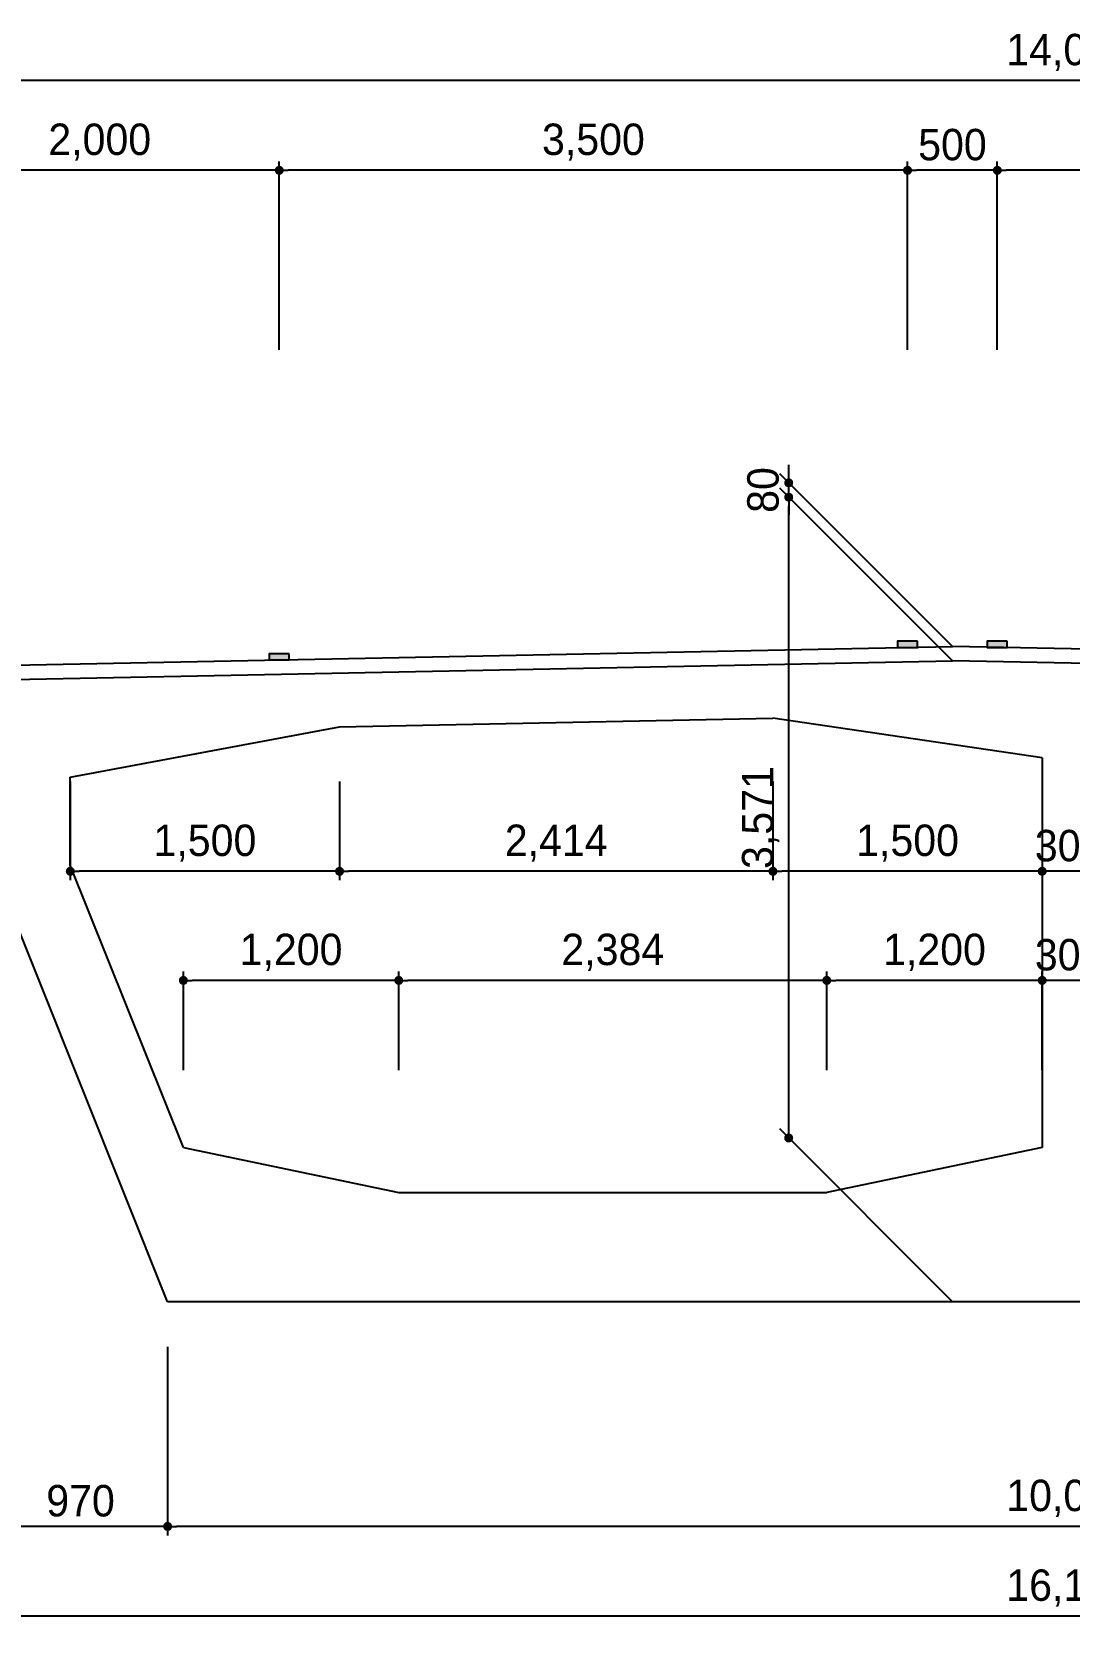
# Model space of a CAD drawing. Header units: millimetres. Extents: x 4807 to 36159, y 15286 to 32954.
# Drawn here: x 15680 to 21458, y 15286 to 24164 of the extents above; entities that cross this region are included whole.
import ezdxf

# ---------------------------------------------------------------- set-up
doc = ezdxf.new("R2010")
doc.units = ezdxf.units.MM
for name, color, linetype in [('3', 3, 'Continuous'), ('BARRIER', 7, 'Continuous'), ('DIM', 1, 'Continuous'), ('DIM1', 1, 'Continuous')]:
    doc.layers.add(name, color=color, linetype=linetype)
doc.styles.add('HY중고딕', font='H2GTRM_0.TTF')
doc.dimstyles.new('일반도면_0050', dxfattribs={"dimtxt": 175, "dimasz": 50, "dimexe": 50, "dimexo": 0, "dimgap": 50, "dimtad": 1, "dimdec": 0, "dimzin": 0, "dimdsep": 46, "dimlunit": 6, "dimtxsty": 'HY중고딕', "dimblk": 'DOT', "dimcen": -250, "dimclrd": 1, "dimclre": 1, "dimclrt": 7, "dimadec": 8, "dimazin": 0, "dimtfac": 1, "dimtdec": 4, "dimtix": 1, "dimtmove": 2, "dimatfit": 3, "dimfxl": 1, "dimfrac": 2, "dimtolj": 1, "dimtzin": 0, "dimarcsym": 0})

# ---------------------------------------------------------------- blocks, each defined once
blk = doc.blocks.new('_Dot')
at = {"layer": 'DIM'}
blk.add_line((0, 0), (-1, 0), dxfattribs=at)
at = {"layer": 'DIM', "const_width": 0.5}
blk.add_lwpolyline([(-0.25, 0, 1), (0.25, 0, 1)], format="xyb", close=True, dxfattribs=at)
blk = doc.blocks.new('*D90')
at = {"layer": 'DEFPOINTS', "color": 0, "transparency": 16777216}
for p in [(14457.6, 23892.5), (14457.6, 23392.5), (28457.6, 23392.5)]:
    blk.add_point(p, dxfattribs=at)
at = {"layer": 'DIM1', "color": 1, "lineweight": -2, "transparency": 16777216}
for p, q in [((14457.6, 23392.5), (14457.6, 23942.5)), ((28407.6, 23892.5), (14507.6, 23892.5)), ((28457.6, 23392.5), (28457.6, 23942.5))]:
    blk.add_line(p, q, dxfattribs=at)
at = {"layer": 'DIM1', "color": 1, "lineweight": -2, "transparency": 16777216, "xscale": 50, "yscale": 50, "zscale": 50, "rotation": 180}
blk.add_blockref('_Dot', (14457.6, 23892.5), dxfattribs=at)
at = {"layer": 'DIM1', "color": 1, "lineweight": -2, "transparency": 16777216, "xscale": 50, "yscale": 50, "zscale": 50}
blk.add_blockref('_Dot', (28457.6, 23892.5), dxfattribs=at)
at = {"layer": 'DIM1', "color": 7, "transparency": 16777216, "insert": (21457.6, 24049.2), "char_height": 175, "attachment_point": 5, "style": 'HY중고딕'}
blk.add_mtext('\\A1;14,000', dxfattribs=at)
blk = doc.blocks.new('*D93')
at = {"layer": 'DEFPOINTS', "color": 0, "transparency": 16777216}
for p in [(21057.6, 23392.5), (21057.6, 22392.5), (24557.6, 22392.5)]:
    blk.add_point(p, dxfattribs=at)
at = {"layer": 'DIM1', "color": 1, "lineweight": -2, "transparency": 16777216}
for p, q in [((21057.6, 22392.5), (21057.6, 23442.5)), ((24557.6, 22392.5), (24557.6, 23442.5)), ((24507.6, 23392.5), (21107.6, 23392.5))]:
    blk.add_line(p, q, dxfattribs=at)
at = {"layer": 'DIM1', "color": 1, "lineweight": -2, "transparency": 16777216, "xscale": 50, "yscale": 50, "zscale": 50, "rotation": 180}
blk.add_blockref('_Dot', (21057.6, 23392.5), dxfattribs=at)
at = {"layer": 'DIM1', "color": 1, "lineweight": -2, "transparency": 16777216, "xscale": 50, "yscale": 50, "zscale": 50}
blk.add_blockref('_Dot', (24557.6, 23392.5), dxfattribs=at)
at = {"layer": 'DIM1', "color": 7, "transparency": 16777216, "insert": (22807.6, 23549.2), "char_height": 175, "attachment_point": 5, "style": 'HY중고딕'}
blk.add_mtext('\\A1;3,500', dxfattribs=at)
blk = doc.blocks.new('*D94')
at = {"layer": 'DEFPOINTS', "color": 0, "transparency": 16777216}
for p in [(20557.6, 23392.5), (20557.6, 22392.5), (21057.6, 22392.5)]:
    blk.add_point(p, dxfattribs=at)
at = {"layer": 'DIM1', "color": 1, "lineweight": -2, "transparency": 16777216}
for p, q in [((20557.6, 22392.5), (20557.6, 23442.5)), ((21057.6, 22392.5), (21057.6, 23442.5)), ((21007.6, 23392.5), (20607.6, 23392.5))]:
    blk.add_line(p, q, dxfattribs=at)
at = {"layer": 'DIM1', "color": 1, "lineweight": -2, "transparency": 16777216, "xscale": 50, "yscale": 50, "zscale": 50, "rotation": 180}
blk.add_blockref('_Dot', (20557.6, 23392.5), dxfattribs=at)
at = {"layer": 'DIM1', "color": 1, "lineweight": -2, "transparency": 16777216, "xscale": 50, "yscale": 50, "zscale": 50}
blk.add_blockref('_Dot', (21057.6, 23392.5), dxfattribs=at)
at = {"layer": 'DIM1', "color": 7, "transparency": 16777216, "insert": (20807.6, 23534.7), "char_height": 175, "attachment_point": 5, "style": 'HY중고딕'}
blk.add_mtext('\\A1;500', dxfattribs=at)
blk = doc.blocks.new('*D95')
at = {"layer": 'DEFPOINTS', "color": 0, "transparency": 16777216}
for p in [(17057.6, 23392.5), (17057.6, 22392.5), (20557.6, 22392.5)]:
    blk.add_point(p, dxfattribs=at)
at = {"layer": 'DIM1', "color": 1, "lineweight": -2, "transparency": 16777216}
for p, q in [((17057.6, 22392.5), (17057.6, 23442.5)), ((20557.6, 22392.5), (20557.6, 23442.5)), ((20507.6, 23392.5), (17107.6, 23392.5))]:
    blk.add_line(p, q, dxfattribs=at)
at = {"layer": 'DIM1', "color": 1, "lineweight": -2, "transparency": 16777216, "xscale": 50, "yscale": 50, "zscale": 50, "rotation": 180}
blk.add_blockref('_Dot', (17057.6, 23392.5), dxfattribs=at)
at = {"layer": 'DIM1', "color": 1, "lineweight": -2, "transparency": 16777216, "xscale": 50, "yscale": 50, "zscale": 50}
blk.add_blockref('_Dot', (20557.6, 23392.5), dxfattribs=at)
at = {"layer": 'DIM1', "color": 7, "transparency": 16777216, "insert": (18807.6, 23549.2), "char_height": 175, "attachment_point": 5, "style": 'HY중고딕'}
blk.add_mtext('\\A1;3,500', dxfattribs=at)
blk = doc.blocks.new('*D96')
at = {"layer": 'DEFPOINTS', "color": 0, "transparency": 16777216}
for p in [(15057.6, 23392.5), (15057.6, 22392.5), (17057.6, 22392.5)]:
    blk.add_point(p, dxfattribs=at)
at = {"layer": 'DIM1', "color": 1, "lineweight": -2, "transparency": 16777216}
for p, q in [((15057.6, 22392.5), (15057.6, 23442.5)), ((17057.6, 22392.5), (17057.6, 23442.5)), ((17007.6, 23392.5), (15107.6, 23392.5))]:
    blk.add_line(p, q, dxfattribs=at)
at = {"layer": 'DIM1', "color": 1, "lineweight": -2, "transparency": 16777216, "xscale": 50, "yscale": 50, "zscale": 50, "rotation": 180}
blk.add_blockref('_Dot', (15057.6, 23392.5), dxfattribs=at)
at = {"layer": 'DIM1', "color": 1, "lineweight": -2, "transparency": 16777216, "xscale": 50, "yscale": 50, "zscale": 50}
blk.add_blockref('_Dot', (17057.6, 23392.5), dxfattribs=at)
at = {"layer": 'DIM1', "color": 7, "transparency": 16777216, "insert": (16057.6, 23549.2), "char_height": 175, "attachment_point": 5, "style": 'HY중고딕'}
blk.add_mtext('\\A1;2,000', dxfattribs=at)
blk = doc.blocks.new('*D101')
at = {"layer": 'DEFPOINTS', "color": 0, "transparency": 16777216}
for p in [(13407.6, 15835.9), (29507.6, 15835.9), (13407.6, 15335.9)]:
    blk.add_point(p, dxfattribs=at)
at = {"layer": 'DIM1', "color": 1, "lineweight": -2, "transparency": 16777216}
for p, q in [((13407.6, 15835.9), (13407.6, 15285.9)), ((29507.6, 15835.9), (29507.6, 15285.9)), ((29457.6, 15335.9), (13457.6, 15335.9))]:
    blk.add_line(p, q, dxfattribs=at)
at = {"layer": 'DIM1', "color": 1, "lineweight": -2, "transparency": 16777216, "xscale": 50, "yscale": 50, "zscale": 50, "rotation": 180}
blk.add_blockref('_Dot', (13407.6, 15335.9), dxfattribs=at)
at = {"layer": 'DIM1', "color": 1, "lineweight": -2, "transparency": 16777216, "xscale": 50, "yscale": 50, "zscale": 50}
blk.add_blockref('_Dot', (29507.6, 15335.9), dxfattribs=at)
at = {"layer": 'DIM1', "color": 7, "transparency": 16777216, "insert": (21457.6, 15492.5), "char_height": 175, "attachment_point": 5, "style": 'HY중고딕'}
blk.add_mtext('\\A1;16,100', dxfattribs=at)
blk = doc.blocks.new('*D103')
at = {"layer": 'DEFPOINTS', "color": 0, "transparency": 16777216}
for p in [(16435.8, 16835.9), (26479.3, 16835.9), (16435.8, 15835.9)]:
    blk.add_point(p, dxfattribs=at)
at = {"layer": 'DIM1', "color": 1, "lineweight": -2, "transparency": 16777216}
for p, q in [((16435.8, 16835.9), (16435.8, 15785.9)), ((26479.3, 16835.9), (26479.3, 15785.9)), ((26429.3, 15835.9), (16485.8, 15835.9))]:
    blk.add_line(p, q, dxfattribs=at)
at = {"layer": 'DIM1', "color": 1, "lineweight": -2, "transparency": 16777216, "xscale": 50, "yscale": 50, "zscale": 50, "rotation": 180}
blk.add_blockref('_Dot', (16435.8, 15835.9), dxfattribs=at)
at = {"layer": 'DIM1', "color": 1, "lineweight": -2, "transparency": 16777216, "xscale": 50, "yscale": 50, "zscale": 50}
blk.add_blockref('_Dot', (26479.3, 15835.9), dxfattribs=at)
at = {"layer": 'DIM1', "color": 7, "transparency": 16777216, "insert": (21457.6, 15992.5), "char_height": 175, "attachment_point": 5, "style": 'HY중고딕'}
blk.add_mtext('\\A1;10,043', dxfattribs=at)
blk = doc.blocks.new('*D104')
at = {"layer": 'DEFPOINTS', "color": 0, "transparency": 16777216}
for p in [(15465.6, 16835.9), (16435.8, 16835.9), (15465.6, 15835.9)]:
    blk.add_point(p, dxfattribs=at)
at = {"layer": 'DIM1', "color": 1, "lineweight": -2, "transparency": 16777216}
for p, q in [((15465.6, 16835.9), (15465.6, 15785.9)), ((16435.8, 16835.9), (16435.8, 15785.9)), ((16385.8, 15835.9), (15515.6, 15835.9))]:
    blk.add_line(p, q, dxfattribs=at)
at = {"layer": 'DIM1', "color": 1, "lineweight": -2, "transparency": 16777216, "xscale": 50, "yscale": 50, "zscale": 50, "rotation": 180}
blk.add_blockref('_Dot', (15465.6, 15835.9), dxfattribs=at)
at = {"layer": 'DIM1', "color": 1, "lineweight": -2, "transparency": 16777216, "xscale": 50, "yscale": 50, "zscale": 50}
blk.add_blockref('_Dot', (16435.8, 15835.9), dxfattribs=at)
at = {"layer": 'DIM1', "color": 7, "transparency": 16777216, "insert": (15950.7, 15978), "char_height": 175, "attachment_point": 5, "style": 'HY중고딕'}
blk.add_mtext('\\A1;970', dxfattribs=at)
blk = doc.blocks.new('*D109')
at = {"layer": 'DEFPOINTS', "color": 0, "transparency": 16777216}
for p in [(20107.6, 18878.4), (20107.6, 18378.4), (21307.6, 18378.4)]:
    blk.add_point(p, dxfattribs=at)
at = {"layer": 'DIM1', "color": 1, "lineweight": -2, "transparency": 16777216}
for p, q in [((20107.6, 18378.4), (20107.6, 18928.4)), ((21307.6, 18378.4), (21307.6, 18928.4)), ((21257.6, 18878.4), (20157.6, 18878.4))]:
    blk.add_line(p, q, dxfattribs=at)
at = {"layer": 'DIM1', "color": 1, "lineweight": -2, "transparency": 16777216, "xscale": 50, "yscale": 50, "zscale": 50, "rotation": 180}
blk.add_blockref('_Dot', (20107.6, 18878.4), dxfattribs=at)
at = {"layer": 'DIM1', "color": 1, "lineweight": -2, "transparency": 16777216, "xscale": 50, "yscale": 50, "zscale": 50}
blk.add_blockref('_Dot', (21307.6, 18878.4), dxfattribs=at)
at = {"layer": 'DIM1', "color": 7, "transparency": 16777216, "insert": (20707.6, 19035), "char_height": 175, "attachment_point": 5, "style": 'HY중고딕'}
blk.add_mtext('\\A1;1,200', dxfattribs=at)
blk = doc.blocks.new('*D110')
at = {"layer": 'DEFPOINTS', "color": 0, "transparency": 16777216}
for p in [(17723.3, 18878.4), (17723.3, 18378.4), (20107.6, 18378.4)]:
    blk.add_point(p, dxfattribs=at)
at = {"layer": 'DIM1', "color": 1, "lineweight": -2, "transparency": 16777216}
for p, q in [((17723.3, 18378.4), (17723.3, 18928.4)), ((20107.6, 18378.4), (20107.6, 18928.4)), ((20057.6, 18878.4), (17773.3, 18878.4))]:
    blk.add_line(p, q, dxfattribs=at)
at = {"layer": 'DIM1', "color": 1, "lineweight": -2, "transparency": 16777216, "xscale": 50, "yscale": 50, "zscale": 50, "rotation": 180}
blk.add_blockref('_Dot', (17723.3, 18878.4), dxfattribs=at)
at = {"layer": 'DIM1', "color": 1, "lineweight": -2, "transparency": 16777216, "xscale": 50, "yscale": 50, "zscale": 50}
blk.add_blockref('_Dot', (20107.6, 18878.4), dxfattribs=at)
at = {"layer": 'DIM1', "color": 7, "transparency": 16777216, "insert": (18915.4, 19035), "char_height": 175, "attachment_point": 5, "style": 'HY중고딕'}
blk.add_mtext('\\A1;2,384', dxfattribs=at)
blk = doc.blocks.new('*D111')
at = {"layer": 'DEFPOINTS', "color": 0, "transparency": 16777216}
for p in [(16523.3, 18878.4), (16523.3, 18378.4), (17723.3, 18378.4)]:
    blk.add_point(p, dxfattribs=at)
at = {"layer": 'DIM1', "color": 1, "lineweight": -2, "transparency": 16777216}
for p, q in [((16523.3, 18378.4), (16523.3, 18928.4)), ((17723.3, 18378.4), (17723.3, 18928.4)), ((17673.3, 18878.4), (16573.3, 18878.4))]:
    blk.add_line(p, q, dxfattribs=at)
at = {"layer": 'DIM1', "color": 1, "lineweight": -2, "transparency": 16777216, "xscale": 50, "yscale": 50, "zscale": 50, "rotation": 180}
blk.add_blockref('_Dot', (16523.3, 18878.4), dxfattribs=at)
at = {"layer": 'DIM1', "color": 1, "lineweight": -2, "transparency": 16777216, "xscale": 50, "yscale": 50, "zscale": 50}
blk.add_blockref('_Dot', (17723.3, 18878.4), dxfattribs=at)
at = {"layer": 'DIM1', "color": 7, "transparency": 16777216, "insert": (17123.3, 19035), "char_height": 175, "attachment_point": 5, "style": 'HY중고딕'}
blk.add_mtext('\\A1;1,200', dxfattribs=at)
blk = doc.blocks.new('*D113')
at = {"layer": 'DEFPOINTS', "color": 0, "transparency": 16777216}
for p in [(21307.6, 18878.4), (21307.6, 18378.4), (21607.6, 18378.4)]:
    blk.add_point(p, dxfattribs=at)
at = {"layer": 'DIM1', "color": 1, "lineweight": -2, "transparency": 16777216}
for p, q in [((21307.6, 18378.4), (21307.6, 18928.4)), ((21607.6, 18378.4), (21607.6, 18928.4)), ((21257.6, 18878.4), (21207.6, 18878.4)), ((21607.6, 18878.4), (21307.6, 18878.4)), ((21657.6, 18878.4), (21707.6, 18878.4))]:
    blk.add_line(p, q, dxfattribs=at)
at = {"layer": 'DIM1', "color": 1, "lineweight": -2, "transparency": 16777216, "xscale": 50, "yscale": 50, "zscale": 50}
blk.add_blockref('_Dot', (21307.6, 18878.4), dxfattribs=at)
at = {"layer": 'DIM1', "color": 1, "lineweight": -2, "transparency": 16777216, "xscale": 50, "yscale": 50, "zscale": 50, "rotation": 180}
blk.add_blockref('_Dot', (21607.6, 18878.4), dxfattribs=at)
at = {"layer": 'DIM1', "color": 7, "transparency": 16777216, "insert": (21457.6, 19020.5), "char_height": 175, "attachment_point": 5, "style": 'HY중고딕'}
blk.add_mtext('\\A1;300', dxfattribs=at)
blk = doc.blocks.new('*D116')
at = {"layer": 'DEFPOINTS', "color": 0, "transparency": 16777216}
for p in [(19807.6, 19986.4), (21307.6, 19986.4), (19807.6, 19486.4)]:
    blk.add_point(p, dxfattribs=at)
at = {"layer": 'DIM1', "color": 1, "lineweight": -2, "transparency": 16777216}
for p, q in [((19807.6, 19986.4), (19807.6, 19436.4)), ((21307.6, 19986.4), (21307.6, 19436.4)), ((21257.6, 19486.4), (19857.6, 19486.4))]:
    blk.add_line(p, q, dxfattribs=at)
at = {"layer": 'DIM1', "color": 1, "lineweight": -2, "transparency": 16777216, "xscale": 50, "yscale": 50, "zscale": 50, "rotation": 180}
blk.add_blockref('_Dot', (19807.6, 19486.4), dxfattribs=at)
at = {"layer": 'DIM1', "color": 1, "lineweight": -2, "transparency": 16777216, "xscale": 50, "yscale": 50, "zscale": 50}
blk.add_blockref('_Dot', (21307.6, 19486.4), dxfattribs=at)
at = {"layer": 'DIM1', "color": 7, "transparency": 16777216, "insert": (20557.6, 19643), "char_height": 175, "attachment_point": 5, "style": 'HY중고딕'}
blk.add_mtext('\\A1;1,500', dxfattribs=at)
blk = doc.blocks.new('*D117')
at = {"layer": 'DEFPOINTS', "color": 0, "transparency": 16777216}
for p in [(17393.6, 19986.4), (19807.6, 19986.4), (17393.6, 19486.4)]:
    blk.add_point(p, dxfattribs=at)
at = {"layer": 'DIM1', "color": 1, "lineweight": -2, "transparency": 16777216}
for p, q in [((17393.6, 19986.4), (17393.6, 19436.4)), ((19807.6, 19986.4), (19807.6, 19436.4)), ((19757.6, 19486.4), (17443.6, 19486.4))]:
    blk.add_line(p, q, dxfattribs=at)
at = {"layer": 'DIM1', "color": 1, "lineweight": -2, "transparency": 16777216, "xscale": 50, "yscale": 50, "zscale": 50, "rotation": 180}
blk.add_blockref('_Dot', (17393.6, 19486.4), dxfattribs=at)
at = {"layer": 'DIM1', "color": 1, "lineweight": -2, "transparency": 16777216, "xscale": 50, "yscale": 50, "zscale": 50}
blk.add_blockref('_Dot', (19807.6, 19486.4), dxfattribs=at)
at = {"layer": 'DIM1', "color": 7, "transparency": 16777216, "insert": (18600.6, 19643), "char_height": 175, "attachment_point": 5, "style": 'HY중고딕'}
blk.add_mtext('\\A1;2,414', dxfattribs=at)
blk = doc.blocks.new('*D118')
at = {"layer": 'DEFPOINTS', "color": 0, "transparency": 16777216}
for p in [(15893.6, 19986.4), (17393.6, 19986.4), (15893.6, 19486.4)]:
    blk.add_point(p, dxfattribs=at)
at = {"layer": 'DIM1', "color": 1, "lineweight": -2, "transparency": 16777216}
for p, q in [((15893.6, 19986.4), (15893.6, 19436.4)), ((17393.6, 19986.4), (17393.6, 19436.4)), ((17343.6, 19486.4), (15943.6, 19486.4))]:
    blk.add_line(p, q, dxfattribs=at)
at = {"layer": 'DIM1', "color": 1, "lineweight": -2, "transparency": 16777216, "xscale": 50, "yscale": 50, "zscale": 50, "rotation": 180}
blk.add_blockref('_Dot', (15893.6, 19486.4), dxfattribs=at)
at = {"layer": 'DIM1', "color": 1, "lineweight": -2, "transparency": 16777216, "xscale": 50, "yscale": 50, "zscale": 50}
blk.add_blockref('_Dot', (17393.6, 19486.4), dxfattribs=at)
at = {"layer": 'DIM1', "color": 7, "transparency": 16777216, "insert": (16643.6, 19643), "char_height": 175, "attachment_point": 5, "style": 'HY중고딕'}
blk.add_mtext('\\A1;1,500', dxfattribs=at)
blk = doc.blocks.new('*D120')
at = {"layer": 'DEFPOINTS', "color": 0, "transparency": 16777216}
for p in [(21307.6, 19986.4), (21607.6, 19986.4), (21307.6, 19486.4)]:
    blk.add_point(p, dxfattribs=at)
at = {"layer": 'DIM1', "color": 1, "lineweight": -2, "transparency": 16777216}
for p, q in [((21307.6, 19986.4), (21307.6, 19436.4)), ((21607.6, 19986.4), (21607.6, 19436.4)), ((21257.6, 19486.4), (21207.6, 19486.4)), ((21607.6, 19486.4), (21307.6, 19486.4)), ((21657.6, 19486.4), (21707.6, 19486.4))]:
    blk.add_line(p, q, dxfattribs=at)
at = {"layer": 'DIM1', "color": 1, "lineweight": -2, "transparency": 16777216, "xscale": 50, "yscale": 50, "zscale": 50}
blk.add_blockref('_Dot', (21307.6, 19486.4), dxfattribs=at)
at = {"layer": 'DIM1', "color": 1, "lineweight": -2, "transparency": 16777216, "xscale": 50, "yscale": 50, "zscale": 50, "rotation": 180}
blk.add_blockref('_Dot', (21607.6, 19486.4), dxfattribs=at)
at = {"layer": 'DIM1', "color": 7, "transparency": 16777216, "insert": (21457.6, 19628.5), "char_height": 175, "attachment_point": 5, "style": 'HY중고딕'}
blk.add_mtext('\\A1;300', dxfattribs=at)
blk = doc.blocks.new('*D125')
at = {"layer": 'DEFPOINTS', "color": 0, "transparency": 16777216}
for p in [(19895.4, 21571.2), (20807.6, 20659), (20807.6, 17088.3)]:
    blk.add_point(p, dxfattribs=at)
at = {"layer": 'DIM1', "color": 1, "lineweight": -2, "transparency": 16777216}
for p, q in [((20807.6, 20659), (19845.4, 21621.2)), ((19895.4, 18050.5), (19895.4, 21521.2)), ((20807.6, 17088.3), (19845.4, 18050.5))]:
    blk.add_line(p, q, dxfattribs=at)
at = {"layer": 'DIM1', "color": 1, "lineweight": -2, "transparency": 16777216, "xscale": 50, "yscale": 50, "zscale": 50}
for p, rotation in [((19895.4, 21571.2), 90), ((19895.4, 18000.5), 270)]:
    blk.add_blockref('_Dot', p, dxfattribs=dict(at, rotation=rotation))
at = {"layer": 'DIM1', "color": 7, "transparency": 16777216, "insert": (19738.7, 19785.9), "char_height": 175, "attachment_point": 5, "rotation": 90, "style": 'HY중고딕'}
blk.add_mtext('\\A1;3,571', dxfattribs=at)
blk = doc.blocks.new('*D126')
at = {"layer": 'DEFPOINTS', "color": 0, "transparency": 16777216}
for p in [(19895.4, 21651.2), (20807.6, 20739), (20807.6, 20659)]:
    blk.add_point(p, dxfattribs=at)
at = {"layer": 'DIM1', "color": 1, "lineweight": -2, "transparency": 16777216}
for p, q in [((20807.6, 20739), (19845.4, 21701.2)), ((19895.4, 21701.2), (19895.4, 21751.2)), ((20807.6, 20659), (19845.4, 21621.2)), ((19895.4, 21571.2), (19895.4, 21651.2)), ((19895.4, 21521.2), (19895.4, 21471.2))]:
    blk.add_line(p, q, dxfattribs=at)
at = {"layer": 'DIM1', "color": 1, "lineweight": -2, "transparency": 16777216, "xscale": 50, "yscale": 50, "zscale": 50}
for p, rotation in [((19895.4, 21651.2), 270), ((19895.4, 21571.2), 90)]:
    blk.add_blockref('_Dot', p, dxfattribs=dict(at, rotation=rotation))
at = {"layer": 'DIM1', "color": 7, "transparency": 16777216, "insert": (19753.2, 21611.2), "char_height": 175, "attachment_point": 5, "rotation": 90, "style": 'HY중고딕'}
blk.add_mtext('\\A1;80', dxfattribs=at)

msp = doc.modelspace()

# ---------------------------------------------------------------- linework, layer by layer
for p in [(15057.6, 20624), (25557.6, 20644)]:
    msp.add_line(p, (20807.6, 20739))
at = {"layer": '3'}
for p, q in [((15057.6, 20544), (20807.6, 20659)), ((28057.6, 20514), (20807.6, 20659)), ((17393.6, 20290.8), (19807.6, 20339)), ((21307.6, 20119), (19807.6, 20339)), ((15893.6, 20010.8), (17393.6, 20290.8)), ((21307.6, 20119), (21307.6, 17946.7)), ((15893.6, 19521), (15893.6, 20010.8)), ((16435.8, 17088.3), (15465.6, 19514)), ((16523.3, 17946.7), (15893.6, 19521)), ((16523.3, 17946.7), (17723.3, 17696.7)), ((21307.6, 17946.7), (20107.6, 17696.7)), ((17723.3, 17696.7), (20107.6, 17696.7)), ((26479.3, 17088.3), (16435.8, 17088.3))]:
    msp.add_line(p, q, dxfattribs=at)
at = {"layer": 'BARRIER', "color": 1}
for points in [[(17113.3, 20698), (17001.8, 20698), (17001.8, 20664), (17113.3, 20664)], [(20613.3, 20768), (20501.8, 20768), (20501.8, 20734), (20613.3, 20734)], [(21113.3, 20768), (21001.8, 20768), (21001.8, 20734), (21113.3, 20734)]]:
    msp.add_lwpolyline(points, close=True, dxfattribs=at)
for points in [[(17113.3, 20698), (17113.3, 20664), (17001.8, 20698), (17001.8, 20664)], [(20613.3, 20768), (20613.3, 20734), (20501.8, 20768), (20501.8, 20734)], [(21113.3, 20768), (21113.3, 20734), (21001.8, 20768), (21001.8, 20734)]]:
    msp.add_solid(points, dxfattribs=at)

# ---------------------------------------------------------------- dimensions: what is measured, and where the dimension line sits
at = {"layer": 'DIM1'}
for base, p1, p2, picture, middle in [((14457.6, 23892.5), (28457.6, 23392.5), (14457.6, 23392.5), '*D90', (21457.6, 24049.2)), ((15057.6, 23392.5), (17057.6, 22392.5), (15057.6, 22392.5), '*D96', (16057.6, 23549.2)), ((17057.6, 23392.5), (20557.6, 22392.5), (17057.6, 22392.5), '*D95', (18807.6, 23549.2)), ((20557.6, 23392.5), (21057.6, 22392.5), (20557.6, 22392.5), '*D94', (20807.6, 23534.7)), ((21057.6, 23392.5), (24557.6, 22392.5), (21057.6, 22392.5), '*D93', (22807.6, 23549.2)), ((15893.6, 19486.4), (17393.6, 19986.4), (15893.6, 19986.4), '*D118', (16643.6, 19643)), ((17393.6, 19486.4), (19807.6, 19986.4), (17393.6, 19986.4), '*D117', (18600.6, 19643)), ((19807.6, 19486.4), (21307.6, 19986.4), (19807.6, 19986.4), '*D116', (20557.6, 19643)), ((21307.6, 19486.4), (21607.6, 19986.4), (21307.6, 19986.4), '*D120', (21457.6, 19628.5)), ((16523.3, 18878.4), (17723.3, 18378.4), (16523.3, 18378.4), '*D111', (17123.3, 19035)), ((17723.3, 18878.4), (20107.6, 18378.4), (17723.3, 18378.4), '*D110', (18915.4, 19035)), ((20107.6, 18878.4), (21307.6, 18378.4), (20107.6, 18378.4), '*D109', (20707.6, 19035)), ((21307.6, 18878.4), (21607.6, 18378.4), (21307.6, 18378.4), '*D113', (21457.6, 19020.5)), ((15465.6, 15835.9), (16435.8, 16835.9), (15465.6, 16835.9), '*D104', (15950.7, 15978)), ((16435.8357, 15835.8926), (26479.2757, 16835.8926), (16435.8357, 16835.8926), '*D103', (21457.5557, 15992.5333)), ((13407.6, 15335.9), (29507.6, 15835.9), (13407.6, 15835.9), '*D101', (21457.6, 15492.5))]:
    dim = msp.add_linear_dim(base=base, p1=p1, p2=p2, dimstyle='일반도면_0050', dxfattribs=at)
    dim.commit()
    dim.dimension.update_dxf_attribs({"geometry": picture, "text_midpoint": middle})
for base, p1, p2, picture, middle in [((19895.4, 21651.2), (20807.6, 20659), (20807.6, 20739), '*D126', (19753.2, 21611.2)), ((19895.4, 21571.2), (20807.6, 17088.3), (20807.6, 20659), '*D125', (19738.7, 19785.9))]:
    dim = msp.add_linear_dim(base=base, p1=p1, p2=p2, angle=270, dimstyle='일반도면_0050', dxfattribs=at)
    dim.commit()
    dim.dimension.update_dxf_attribs({"geometry": picture, "text_midpoint": middle})

doc.saveas('drawing.dxf')
